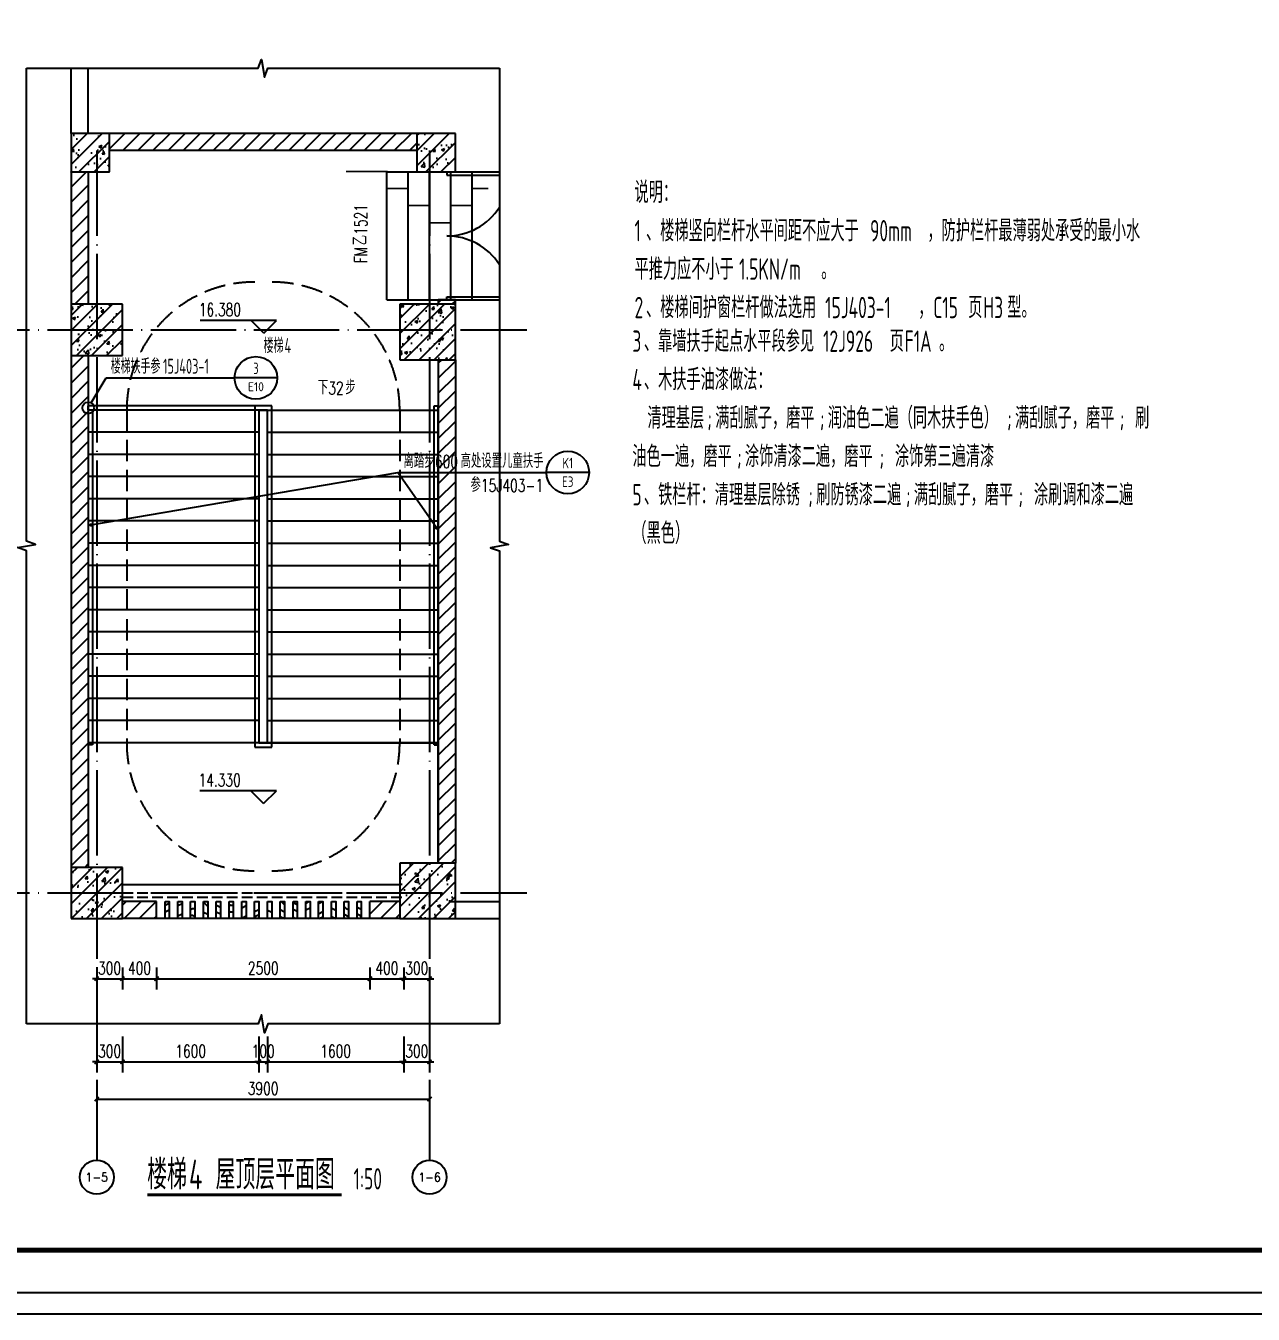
# Model space of a CAD drawing. Header units: millimetres. Extents: x -1048436 to -185795, y -983427 to 400387.
# Drawn here: x -483577 to -469192, y -688850 to -673750 of the extents above; entities that cross this region are included whole.
import ezdxf
from ezdxf.enums import TextEntityAlignment as Align

# ---------------------------------------------------------------- set-up
doc = ezdxf.new("R2010")
doc.units = ezdxf.units.MM
doc.header["$LTSCALE"] = 500
for name, pattern in [('A-FP_05$0$pln_L5$0$Col_L4$0$PHANTOM', [63.5, 31.75, -6.35, 6.35, -6.35, 6.35, -6.35]), ('DASH', [0.35, 0.25, -0.1]), ('DOTE', [2.42, 2, -0.2, 0.02, -0.2])]:
    doc.linetypes.add(name, pattern=pattern)
for name, color, linetype in [('C-SHET-TTLB', 11, 'Continuous'), ('COLUMN', 254, 'Continuous'), ('DIM_LEAD', 3, 'Continuous'), ('DIM_SYMB', 3, 'Continuous'), ('PUB_DIM', 3, 'Continuous'), ('PUB_HATCH', 8, 'Continuous'), ('PUB_TEXT', 7, 'Continuous'), ('STAIR', 2, 'Continuous'), ('建-填充', 9, 'Continuous'), ('建-墙', 254, 'Continuous'), ('建-文字', 4, 'Continuous'), ('建-楼梯-扶手栏杆', 3, 'Continuous'), ('建-符号', 13, 'Continuous'), ('建-符号-门编号', 13, 'Continuous'), ('建-轴线', 16, 'DOTE'), ('建-门扇', 32, 'Continuous')]:
    doc.layers.add(name, color=color, linetype=linetype)
doc.styles.add('_TCH_AXIS', font='COMPLEX', dxfattribs={"bigfont": 'GBCBIG'})
doc.styles.add('_TCH_DIM', font='SIMPLEX', dxfattribs={"bigfont": 'GBCBIG'})
doc.styles.add('_TCH_DIM_T3', font='SIMPLEX', dxfattribs={"width": 0.705882, "bigfont": 'GBCBIG'})
doc.styles.add('_TCH_WINDOW', font='SIMPLEX', dxfattribs={"height": 3.5, "bigfont": 'GBCBIG'})
doc.styles.add('ECADI', font='hzs.shx', dxfattribs={"width": 0.7, "bigfont": 'hztxt.shx'})
doc.styles.add('XD2008', font='xd-hzs.shx', dxfattribs={"width": 0.7, "bigfont": 'xd-hztxt.shx'})
doc.dimstyles.new('_TCH_ARCH&&50', dxfattribs={"dimtxt": 148.75, "dimasz": 50, "dimexe": 125, "dimexo": 150, "dimgap": 50, "dimtad": 1, "dimdec": 0, "dimzin": 0, "dimdsep": 46, "dimtxsty": '_TCH_DIM_T3', "dimblk": 'ARCHTICK', "dimcen": 0.09, "dimclrt": 7, "dimazin": 2, "dimtfac": 1, "dimtdec": 0, "dimtix": 1, "dimtmove": 2, "dimatfit": 3, "dimldrblk": 'ARCHTICK', "dimfxl": 1, "dimtolj": 1, "dimtzin": 0, "dimarcsym": 0})
pattern_1 = [(45, (0, 89.76), (-88.388383, 88.388383), [])]
pattern_2 = [(45, (0, 0), (-88.388348, 88.388348), []), (50, (0, 0), (358.63009, -31.37607), [37.5, -412.5]), (355, (0, 0), (-69.37567, 376.09607), [30, -330]), (100.4514, (29.9, -2.6), (289.25469, 344.71977), [31.8701, -350.57106]), (46.1842, (0, 100), (533.62052, -82.7595), [56.25, -618.75]), (96.6356, (44.47, 93.1), (467.33135, 487.05894), [47.80514, -525.8565]), (351.1842, (0, 100), (467.33097, 487.0593), [45, -495]), (21, (50, 75), (298.45353, -201.30945), [37.5, -412.5]), (326, (50, 75), (121.65767, 362.57502), [30, -330]), (71.4514, (74.87, 58.22), (420.11131, 161.26525), [31.8701, -350.57106]), (37.5, (0, 0), (6.079928, 166.446927), [0, -326, 0, -335, 0, -331.25]), (7.5, (0, 0), (131.53477, 197.205856), [0, -191, 0, -318.5, 0, -126.25]), (327.5, (-111.5, 0), (266.911218, -11.277436), [0, -125, 0, -390, 0, -517.5]), (317.5, (-161.5, 0), (291.593085, 50.05249), [0, -162.5, 0, -259, 0, -367.5])]

# ---------------------------------------------------------------- blocks, each defined once
blk = doc.blocks.new('集团图框A1')
at = {"layer": 'C-SHET-TTLB'}
for points in [[(1095.85, -95.53), (1095.85, -699.53), (244.85, -699.53), (244.85, -95.53)], [(1090.85, -100.53), (1090.85, -694.53), (249.85, -694.53), (249.85, -100.53)]]:
    blk.add_lwpolyline(points, close=True, dxfattribs=at)
at = {"layer": 'C-SHET-TTLB', "const_width": 1.2}
blk.add_lwpolyline([(268.25, -110.53), (1080.85, -110.53), (1080.85, -684.53), (268.25, -684.53)], close=True, dxfattribs=at)
at = {"color": 2, "style": 'ECADI', "width": 0.7}
for tag, p in [('序号1', (1009.72, -381.88)), ('记要1', (1037.92, -381.9)), ('日期1', (1073.26, -381.71)), ('序号2', (1009.72, -387.77)), ('记要2', (1037.92, -387.79)), ('日期2', (1073.26, -387.6)), ('序号3', (1009.72, -393.63)), ('记要3', (1037.92, -393.65)), ('日期3', (1073.26, -393.46)), ('序号4', (1009.72, -399.51)), ('记要4', (1037.92, -399.53)), ('日期4', (1073.26, -399.35)), ('合作设计单位', (1042.53, -542.75)), ('审定人', (1041.84, -561.74)), ('审核人', (1041.84, -571.23)), ('设计总负责人', (1041.84, -580.99)), ('专业负责人', (1041.84, -591.72)), ('校对人', (1041.84, -601.96)), ('设计人', (1041.84, -611.83)), ('建设单位上', (1044.38, -619.93)), ('建设单位中', (1044.38, -623.89)), ('建设单位下', (1044.38, -627.74)), ('项目名称上', (1044.35, -632.3)), ('项目名称中', (1044.35, -636.38)), ('项目名称下', (1044.35, -640.33)), ('子项', (1043.59, -646.93)), ('图名上', (1044.47, -653.59)), ('图名中', (1044.47, -657.5)), ('图名下', (1044.47, -661.62)), ('工程编号', (1027.1, -667.58)), ('阶段', (1063.92, -667.61)), ('比例', (1025.96, -674.19)), ('专业', (1063.72, -673.97)), ('日期', (1026.1, -680.73)), ('图别、图号', (1066.05, -680.84))]:
    blk.add_attdef(tag, text='', height=3.5, dxfattribs=at).set_placement(p, align=Align.MIDDLE)
blk = doc.blocks.new('A1')
blk.add_blockref('集团图框A1', (-609654.51, -640037.88))
blk = doc.blocks.new('_ArchTick')
at = {"color": 0, "linetype": 'ByBlock', "const_width": 0.4}
blk.add_lwpolyline([(-0.5, -0.5), (0.5, 0.5)], dxfattribs=at)
blk = doc.blocks.new('*D203')
at = {"layer": 'Defpoints', "color": 0, "transparency": 16777216}
for p in [(-479145, -684637), (-478845, -684637), (-478845, -684918)]:
    blk.add_point(p, dxfattribs=at)
at = {"layer": 'PUB_DIM', "color": 0, "lineweight": -2, "transparency": 16777216}
for p, q in [((-479145, -684918), (-479195, -684918)), ((-479145, -684787), (-479145, -685043)), ((-479145, -684918), (-478845, -684918)), ((-478845, -684787), (-478845, -685043)), ((-478845, -684918), (-478795, -684918))]:
    blk.add_line(p, q, dxfattribs=at)
at = {"layer": 'PUB_DIM', "color": 0, "lineweight": -2, "transparency": 16777216, "xscale": 50, "yscale": 50, "zscale": 50}
blk.add_blockref('_ArchTick', (-479145, -684918), dxfattribs=at)
at = {"layer": 'PUB_DIM', "color": 0, "lineweight": -2, "transparency": 16777216, "xscale": 50, "yscale": 50, "zscale": 50, "rotation": 180}
blk.add_blockref('_ArchTick', (-478845, -684918), dxfattribs=at)
at = {"layer": 'PUB_DIM', "color": 7, "transparency": 16777216, "insert": (-478995, -684794), "char_height": 148.8, "attachment_point": 5, "style": '_TCH_DIM_T3'}
blk.add_mtext('\\A1;300', dxfattribs=at)
blk = doc.blocks.new('*D204')
at = {"layer": 'Defpoints', "color": 0, "transparency": 16777216}
for p in [(-479544, -684637), (-479145, -684637), (-479145, -684918)]:
    blk.add_point(p, dxfattribs=at)
at = {"layer": 'PUB_DIM', "color": 0, "lineweight": -2, "transparency": 16777216}
for p, q in [((-479544, -684787), (-479544, -685043)), ((-479544, -684918), (-479145, -684918)), ((-479145, -684787), (-479145, -685043))]:
    blk.add_line(p, q, dxfattribs=at)
at = {"layer": 'PUB_DIM', "color": 0, "lineweight": -2, "transparency": 16777216, "xscale": 50, "yscale": 50, "zscale": 50, "rotation": 180}
blk.add_blockref('_ArchTick', (-479544, -684918), dxfattribs=at)
at = {"layer": 'PUB_DIM', "color": 0, "lineweight": -2, "transparency": 16777216, "xscale": 50, "yscale": 50, "zscale": 50}
blk.add_blockref('_ArchTick', (-479145, -684918), dxfattribs=at)
at = {"layer": 'PUB_DIM', "color": 7, "transparency": 16777216, "insert": (-479344, -684794), "char_height": 148.8, "attachment_point": 5, "style": '_TCH_DIM_T3'}
blk.add_mtext('\\A1;400', dxfattribs=at)
blk = doc.blocks.new('*D205')
at = {"layer": 'Defpoints', "color": 0, "transparency": 16777216}
for p in [(-482044, -684637), (-479544, -684637), (-479544, -684918)]:
    blk.add_point(p, dxfattribs=at)
at = {"layer": 'PUB_DIM', "color": 0, "lineweight": -2, "transparency": 16777216}
for p, q in [((-482044, -684787), (-482044, -685043)), ((-482044, -684918), (-479544, -684918)), ((-479544, -684787), (-479544, -685043))]:
    blk.add_line(p, q, dxfattribs=at)
at = {"layer": 'PUB_DIM', "color": 0, "lineweight": -2, "transparency": 16777216, "xscale": 50, "yscale": 50, "zscale": 50, "rotation": 180}
blk.add_blockref('_ArchTick', (-482044, -684918), dxfattribs=at)
at = {"layer": 'PUB_DIM', "color": 0, "lineweight": -2, "transparency": 16777216, "xscale": 50, "yscale": 50, "zscale": 50}
blk.add_blockref('_ArchTick', (-479544, -684918), dxfattribs=at)
at = {"layer": 'PUB_DIM', "color": 7, "transparency": 16777216, "insert": (-480794, -684794), "char_height": 148.8, "attachment_point": 5, "style": '_TCH_DIM_T3'}
blk.add_mtext('\\A1;2500', dxfattribs=at)
blk = doc.blocks.new('*D206')
at = {"layer": 'Defpoints', "color": 0, "transparency": 16777216}
for p in [(-482445, -684637), (-482044, -684637), (-482044, -684918)]:
    blk.add_point(p, dxfattribs=at)
at = {"layer": 'PUB_DIM', "color": 0, "lineweight": -2, "transparency": 16777216}
for p, q in [((-482445, -684787), (-482445, -685043)), ((-482445, -684918), (-482044, -684918)), ((-482044, -684787), (-482044, -685043))]:
    blk.add_line(p, q, dxfattribs=at)
at = {"layer": 'PUB_DIM', "color": 0, "lineweight": -2, "transparency": 16777216, "xscale": 50, "yscale": 50, "zscale": 50, "rotation": 180}
blk.add_blockref('_ArchTick', (-482445, -684918), dxfattribs=at)
at = {"layer": 'PUB_DIM', "color": 0, "lineweight": -2, "transparency": 16777216, "xscale": 50, "yscale": 50, "zscale": 50}
blk.add_blockref('_ArchTick', (-482044, -684918), dxfattribs=at)
at = {"layer": 'PUB_DIM', "color": 7, "transparency": 16777216, "insert": (-482244, -684794), "char_height": 148.8, "attachment_point": 5, "style": '_TCH_DIM_T3'}
blk.add_mtext('\\A1;400', dxfattribs=at)
blk = doc.blocks.new('*D207')
at = {"layer": 'Defpoints', "color": 0, "transparency": 16777216}
for p in [(-482745, -684637), (-482445, -684637), (-482445, -684918)]:
    blk.add_point(p, dxfattribs=at)
at = {"layer": 'PUB_DIM', "color": 0, "lineweight": -2, "transparency": 16777216}
for p, q in [((-482745, -684918), (-482795, -684918)), ((-482745, -684787), (-482745, -685043)), ((-482745, -684918), (-482445, -684918)), ((-482445, -684787), (-482445, -685043)), ((-482445, -684918), (-482395, -684918))]:
    blk.add_line(p, q, dxfattribs=at)
at = {"layer": 'PUB_DIM', "color": 0, "lineweight": -2, "transparency": 16777216, "xscale": 50, "yscale": 50, "zscale": 50}
blk.add_blockref('_ArchTick', (-482745, -684918), dxfattribs=at)
at = {"layer": 'PUB_DIM', "color": 0, "lineweight": -2, "transparency": 16777216, "xscale": 50, "yscale": 50, "zscale": 50, "rotation": 180}
blk.add_blockref('_ArchTick', (-482445, -684918), dxfattribs=at)
at = {"layer": 'PUB_DIM', "color": 7, "transparency": 16777216, "insert": (-482595, -684794), "char_height": 148.8, "attachment_point": 5, "style": '_TCH_DIM_T3'}
blk.add_mtext('\\A1;300', dxfattribs=at)
blk = doc.blocks.new('*D2412')
at = {"layer": 'Defpoints', "color": 0, "transparency": 16777216}
for p in [(-482745, -686017), (-478845, -686017), (-478845, -686329)]:
    blk.add_point(p, dxfattribs=at)
at = {"layer": 'PUB_DIM', "color": 0, "lineweight": -2, "transparency": 16777216}
for p, q in [((-482745, -686167), (-482745, -686454)), ((-478845, -686167), (-478845, -686454)), ((-482745, -686329), (-478845, -686329))]:
    blk.add_line(p, q, dxfattribs=at)
at = {"layer": 'PUB_DIM', "color": 0, "lineweight": -2, "transparency": 16777216, "xscale": 50, "yscale": 50, "zscale": 50, "rotation": 180}
blk.add_blockref('_ArchTick', (-482745, -686329), dxfattribs=at)
at = {"layer": 'PUB_DIM', "color": 0, "lineweight": -2, "transparency": 16777216, "xscale": 50, "yscale": 50, "zscale": 50}
blk.add_blockref('_ArchTick', (-478845, -686329), dxfattribs=at)
at = {"layer": 'PUB_DIM', "color": 7, "transparency": 16777216, "insert": (-480795, -686205), "char_height": 148.8, "attachment_point": 5, "style": '_TCH_DIM_T3'}
blk.add_mtext('\\A1;3900', dxfattribs=at)
blk = doc.blocks.new('*D2413')
at = {"layer": 'Defpoints', "color": 0, "transparency": 16777216}
for p in [(-479145, -685446), (-478845, -685446), (-478845, -685892)]:
    blk.add_point(p, dxfattribs=at)
at = {"layer": 'PUB_DIM', "color": 0, "lineweight": -2, "transparency": 16777216}
for p, q in [((-479145, -685596), (-479145, -686017)), ((-478845, -685596), (-478845, -686017)), ((-479145, -685892), (-479195, -685892)), ((-479145, -685892), (-478845, -685892)), ((-478845, -685892), (-478795, -685892))]:
    blk.add_line(p, q, dxfattribs=at)
at = {"layer": 'PUB_DIM', "color": 0, "lineweight": -2, "transparency": 16777216, "xscale": 50, "yscale": 50, "zscale": 50}
blk.add_blockref('_ArchTick', (-479145, -685892), dxfattribs=at)
at = {"layer": 'PUB_DIM', "color": 0, "lineweight": -2, "transparency": 16777216, "xscale": 50, "yscale": 50, "zscale": 50, "rotation": 180}
blk.add_blockref('_ArchTick', (-478845, -685892), dxfattribs=at)
at = {"layer": 'PUB_DIM', "color": 7, "transparency": 16777216, "insert": (-478995, -685768), "char_height": 148.8, "attachment_point": 5, "style": '_TCH_DIM_T3'}
blk.add_mtext('\\A1;300', dxfattribs=at)
blk = doc.blocks.new('*D2414')
at = {"layer": 'Defpoints', "color": 0, "transparency": 16777216}
for p in [(-480745, -685446), (-479145, -685446), (-479145, -685892)]:
    blk.add_point(p, dxfattribs=at)
at = {"layer": 'PUB_DIM', "color": 0, "lineweight": -2, "transparency": 16777216}
for p, q in [((-480745, -685596), (-480745, -686017)), ((-479145, -685596), (-479145, -686017)), ((-480745, -685892), (-479145, -685892))]:
    blk.add_line(p, q, dxfattribs=at)
at = {"layer": 'PUB_DIM', "color": 0, "lineweight": -2, "transparency": 16777216, "xscale": 50, "yscale": 50, "zscale": 50, "rotation": 180}
blk.add_blockref('_ArchTick', (-480745, -685892), dxfattribs=at)
at = {"layer": 'PUB_DIM', "color": 0, "lineweight": -2, "transparency": 16777216, "xscale": 50, "yscale": 50, "zscale": 50}
blk.add_blockref('_ArchTick', (-479145, -685892), dxfattribs=at)
at = {"layer": 'PUB_DIM', "color": 7, "transparency": 16777216, "insert": (-479945, -685768), "char_height": 148.8, "attachment_point": 5, "style": '_TCH_DIM_T3'}
blk.add_mtext('\\A1;1600', dxfattribs=at)
blk = doc.blocks.new('*D2415')
at = {"layer": 'Defpoints', "color": 0, "transparency": 16777216}
for p in [(-480844, -685446), (-480745, -685446), (-480745, -685892)]:
    blk.add_point(p, dxfattribs=at)
at = {"layer": 'PUB_DIM', "color": 0, "lineweight": -2, "transparency": 16777216}
for p, q in [((-480844, -685596), (-480844, -686017)), ((-480745, -685596), (-480745, -686017)), ((-480844, -685892), (-480894, -685892)), ((-480844, -685892), (-480745, -685892)), ((-480745, -685892), (-480695, -685892))]:
    blk.add_line(p, q, dxfattribs=at)
at = {"layer": 'PUB_DIM', "color": 0, "lineweight": -2, "transparency": 16777216, "xscale": 50, "yscale": 50, "zscale": 50}
blk.add_blockref('_ArchTick', (-480844, -685892), dxfattribs=at)
at = {"layer": 'PUB_DIM', "color": 0, "lineweight": -2, "transparency": 16777216, "xscale": 50, "yscale": 50, "zscale": 50, "rotation": 180}
blk.add_blockref('_ArchTick', (-480745, -685892), dxfattribs=at)
at = {"layer": 'PUB_DIM', "color": 7, "transparency": 16777216, "insert": (-480794, -685768), "char_height": 148.8, "attachment_point": 5, "style": '_TCH_DIM_T3'}
blk.add_mtext('\\A1;100', dxfattribs=at)
blk = doc.blocks.new('*D2416')
at = {"layer": 'Defpoints', "color": 0, "transparency": 16777216}
for p in [(-482444, -685446), (-480844, -685446), (-480844, -685892)]:
    blk.add_point(p, dxfattribs=at)
at = {"layer": 'PUB_DIM', "color": 0, "lineweight": -2, "transparency": 16777216}
for p, q in [((-482444, -685596), (-482444, -686017)), ((-480844, -685596), (-480844, -686017)), ((-482444, -685892), (-480844, -685892))]:
    blk.add_line(p, q, dxfattribs=at)
at = {"layer": 'PUB_DIM', "color": 0, "lineweight": -2, "transparency": 16777216, "xscale": 50, "yscale": 50, "zscale": 50, "rotation": 180}
blk.add_blockref('_ArchTick', (-482444, -685892), dxfattribs=at)
at = {"layer": 'PUB_DIM', "color": 0, "lineweight": -2, "transparency": 16777216, "xscale": 50, "yscale": 50, "zscale": 50}
blk.add_blockref('_ArchTick', (-480844, -685892), dxfattribs=at)
at = {"layer": 'PUB_DIM', "color": 7, "transparency": 16777216, "insert": (-481644, -685768), "char_height": 148.8, "attachment_point": 5, "style": '_TCH_DIM_T3'}
blk.add_mtext('\\A1;1600', dxfattribs=at)
blk = doc.blocks.new('*D2417')
at = {"layer": 'Defpoints', "color": 0, "transparency": 16777216}
for p in [(-482745, -685446), (-482444, -685446), (-482444, -685892)]:
    blk.add_point(p, dxfattribs=at)
at = {"layer": 'PUB_DIM', "color": 0, "lineweight": -2, "transparency": 16777216}
for p, q in [((-482745, -685596), (-482745, -686017)), ((-482444, -685596), (-482444, -686017)), ((-482745, -685892), (-482795, -685892)), ((-482745, -685892), (-482444, -685892)), ((-482444, -685892), (-482394, -685892))]:
    blk.add_line(p, q, dxfattribs=at)
at = {"layer": 'PUB_DIM', "color": 0, "lineweight": -2, "transparency": 16777216, "xscale": 50, "yscale": 50, "zscale": 50}
blk.add_blockref('_ArchTick', (-482745, -685892), dxfattribs=at)
at = {"layer": 'PUB_DIM', "color": 0, "lineweight": -2, "transparency": 16777216, "xscale": 50, "yscale": 50, "zscale": 50, "rotation": 180}
blk.add_blockref('_ArchTick', (-482444, -685892), dxfattribs=at)
at = {"layer": 'PUB_DIM', "color": 7, "transparency": 16777216, "insert": (-482594, -685768), "char_height": 148.8, "attachment_point": 5, "style": '_TCH_DIM_T3'}
blk.add_mtext('\\A1;300', dxfattribs=at)

msp = doc.modelspace()

# ---------------------------------------------------------------- hatches: boundary and pattern name
at = {"layer": 'PUB_HATCH'}
h = msp.add_hatch(dxfattribs=at)
h.set_pattern_fill('钢筋混凝土', color=256, scale=50, style=0)
h.set_pattern_definition(pattern_2)
h.paths.add_polyline_path([(-483044.7, -675013.5), (-483044.7, -675463.5), (-482594.7, -675463.5), (-482594.7, -675013.5)])
h = msp.add_hatch(dxfattribs=at)
h.set_pattern_fill('钢筋混凝土', color=256, scale=50, style=0)
h.set_pattern_definition(pattern_2)
h.paths.add_polyline_path([(-478991.8, -675013.5), (-478991.8, -675463.5), (-478541.8, -675463.5), (-478541.8, -675013.5)])
h = msp.add_hatch(dxfattribs=at)
h.set_pattern_fill('钢筋混凝土', color=256, scale=50, style=0)
h.set_pattern_definition(pattern_2)
h.paths.add_polyline_path([(-483044.7, -677013.5), (-483044.7, -677613.5), (-482444.7, -677613.5), (-482444.7, -677013.5)])
h = msp.add_hatch(dxfattribs=at)
h.set_pattern_fill('钢筋混凝土', color=256, scale=50, style=0)
h.set_pattern_definition(pattern_2)
h.paths.add_polyline_path([(-479191.8, -677013.5), (-479191.8, -677663.5), (-478541.8, -677663.5), (-478541.8, -677013.5)])
h = msp.add_hatch(dxfattribs=at)
h.set_pattern_fill('钢筋混凝土', color=256, scale=50, style=0)
h.set_pattern_definition(pattern_2)
h.paths.add_polyline_path([(-479191.8, -683563.5), (-479191.8, -684213.5), (-478541.8, -684213.5), (-478541.8, -683563.5)])
h = msp.add_hatch(dxfattribs=at)
h.set_pattern_fill('钢筋混凝土', color=256, scale=50, style=0)
h.set_pattern_definition(pattern_2)
h.paths.add_polyline_path([(-483044.7, -683613.5), (-483044.7, -684213.5), (-482444.7, -684213.5), (-482444.7, -683613.5)])
at = {"layer": '建-填充'}
h = msp.add_hatch(dxfattribs=at)
h.set_pattern_fill('普通砖', color=256, scale=50, style=0)
h.set_pattern_definition(pattern_1)
h.paths.add_polyline_path([(-482594.7, -675013.5), (-482594.7, -675213.5), (-478991.8, -675213.5), (-478991.8, -675013.5)])
h = msp.add_hatch(dxfattribs=at)
h.set_pattern_fill('普通砖', color=256, scale=50, style=0)
h.set_pattern_definition(pattern_1)
h.paths.add_polyline_path([(-483044.7, -677013.5), (-482844.7, -677013.5), (-482844.7, -675463.5), (-483044.7, -675463.5)])
h = msp.add_hatch(dxfattribs=at)
h.set_pattern_fill('普通砖', color=256, scale=50, style=0)
h.set_pattern_definition(pattern_1)
h.paths.add_polyline_path([(-478741.8, -677013.5), (-478541.8, -677013.5), (-478541.8, -676963.5), (-478741.8, -676963.5)])
h = msp.add_hatch(dxfattribs=at)
h.set_pattern_fill('普通砖', color=256, scale=50, style=0)
h.set_pattern_definition(pattern_1)
h.paths.add_polyline_path([(-483044.7, -683613.5), (-482844.7, -683613.5), (-482844.7, -677613.5), (-483044.7, -677613.5)])
h = msp.add_hatch(dxfattribs=at)
h.set_pattern_fill('普通砖', color=256, scale=50, style=0)
h.set_pattern_definition(pattern_1)
h.paths.add_polyline_path([(-478741.8, -683563.5), (-478541.8, -683563.5), (-478541.8, -677663.5), (-478741.8, -677663.5)])
h = msp.add_hatch(dxfattribs=at)
h.set_pattern_fill('普通砖', color=256, scale=50, style=0)
h.set_pattern_definition(pattern_1)
h.paths.add_polyline_path([(-482444.7, -684013.5), (-482444.7, -684213.5), (-482044.2, -684213.5), (-482044.2, -684013.5)])
at = {"layer": '建-填充', "linetype": 'A-FP_05$0$pln_L5$0$Col_L4$0$PHANTOM'}
h = msp.add_hatch(dxfattribs=at)
h.set_pattern_fill('木纹01', color=256, scale=200)
h.set_pattern_definition([(360, (238858, -100375.6), (800, 800), [40, -760]), (360, (238298, -100295.6), (800, 800), [80, -720]), (360, (238818, -100255.6), (800, 800), [40, -760]), (360, (238338, -100175.6), (800, 800), [40, -760]), (360, (238818, -100135.6), (800, 800), [40, -760]), (360, (238378, -100095.6), (800, 800), [40, -760]), (360, (238818, -100055.6), (800, 800), [40, -760]), (360, (238378, -99975.6), (800, 800), [40, -440, 40, -280]), (360, (238378, -99895.6), (800, 800), [80, -400, 40, -280]), (360, (238338, -99775.6), (800, 800), [40, -120, 40, -320, 40, -240]), (360, (238298, -99695.6), (800, 800), [40, -160, 80, -520]), (360, (238818, -99655.6), (800, 800), [40, -760]), (360, (238298, -99615.6), (800, 800), [40, -200, 40, -520]), (45, (238218, -100375.6), (3e-13, 800), [113.1368, -1018.23405]), (45, (238898, -100375.6), (3e-13, 800), [226.27416, -905.0967]), (45, (238898, -99975.6), (3e-13, 800), [56.568, -1074.80285]), (45, (238218, -99895.6), (3e-13, 800), [169.7056, -961.66525]), (45, (238898, -99895.6), (3e-13, 800), [282.8427, -848.5281]), (45, (238898, -99775.6), (3e-13, 800), [169.7056, -961.66525]), (315, (238738, -99695.6), (800, -4e-13), [56.568, -1074.80285]), (315, (238458, -100335.6), (800, -4e-13), [113.1368, -1018.23405]), (315, (238498, -100015.6), (800, -4e-13), [113.1368, -1018.23405]), (315, (238738, -100175.6), (800, -4e-13), [113.1368, -1018.23405]), (315, (238698, -99855.6), (800, -4e-13), [113.1368, -1018.23405]), (315, (238738, -99775.6), (800, -4e-13), [169.7056, -961.66525]), (315, (238538, -100255.6), (800, -4e-13), [169.7056, -961.66525]), (315, (238658, -100215.6), (800, -4e-13), [169.7056, -961.66525]), (315, (238538, -99935.6), (800, -4e-13), [169.7056, -961.66525]), (315, (238618, -99895.6), (800, -4e-13), [169.7056, -961.66525]), (26.56505, (238258, -100215.6), (800, 3e-07), [89.4427, -1699.41166]), (26.56505, (238858, -100255.6), (800, 3e-07), [357.7709, -1431.0835]), (26.56505, (238858, -100135.6), (800, 3e-07), [357.7709, -1431.0835]), (26.56505, (238858, -100055.6), (800, 3e-07), [357.7712, -536, 178.888, -716.19518]), (26.56505, (238938, -99935.6), (800, 3e-07), [89.4427, -1699.41166]), (26.56505, (238218, -99655.6), (800, 3e-07), [89.4427, -1699.41166]), (26.56505, (238858, -99655.6), (800, 3e-07), [178.88544, -1609.96894]), (333.43495, (238658, -100375.6), (800, -3e-07), [178.88544, -1609.96894]), (333.43495, (238378, -100175.6), (800, -3e-07), [178.88544, -1609.96894]), (333.43495, (238378, -100295.6), (800, -3e-07), [89.4427, -1699.40894]), (333.43495, (238418, -100095.6), (800, -3e-07), [268.32816, -1520.5262]), (333.43495, (238578, -100095.6), (800, -3e-07), [178.88544, -1609.96894]), (333.43495, (238658, -100055.6), (800, -3e-07), [178.88544, -1609.96894]), (333.43495, (238418, -99975.6), (800, -3e-07), [89.4427, -1699.40894]), (333.43495, (238458, -99895.6), (800, -3e-07), [89.4427, -1699.40894]), (333.43495, (238778, -99735.6), (800, -3e-07), [89.4427, -1699.40894]), (333.43495, (238738, -100015.6), (800, -3e-07), [89.4427, -1699.40894]), (333.43495, (238378, -99775.6), (800, -3e-07), [268.32816, -1520.5262]), (333.43495, (238338, -99695.6), (800, -3e-07), [178.88544, -1609.96894]), (333.43495, (238778, -99935.6), (800, -3e-07), [89.44, -804.96, 89.44, -805.01438]), (333.43495, (238538, -99775.6), (800, -3e-07), [178.88544, -1609.96894]), (333.43495, (238578, -99695.6), (800, -3e-07), [178.88544, -1609.96894]), (333.43495, (238338, -99615.6), (800, -3e-07), [178.88544, -1609.96894]), (333.43495, (238578, -99615.6), (800, -3e-07), [178.88544, -1609.96894])])
h.paths.add_polyline_path([(-479694.7, -684013.5), (-479644.7, -684013.5), (-479644.7, -684213.5), (-479694.7, -684213.5)])
h.paths.add_polyline_path([(-479844.7, -684013.5), (-479794.7, -684013.5), (-479794.7, -684213.5), (-479844.7, -684213.5)])
h.paths.add_polyline_path([(-479994.7, -684013.5), (-479944.7, -684013.5), (-479944.7, -684213.5), (-479994.7, -684213.5)])
h.paths.add_polyline_path([(-480144.7, -684013.5), (-480094.7, -684013.5), (-480094.7, -684213.5), (-480144.7, -684213.5)])
h.paths.add_polyline_path([(-480294.7, -684013.5), (-480244.7, -684013.5), (-480244.7, -684213.5), (-480294.7, -684213.5)])
h.paths.add_polyline_path([(-480444.7, -684013.5), (-480394.7, -684013.5), (-480394.7, -684213.5), (-480444.7, -684213.5)])
h.paths.add_polyline_path([(-480594.7, -684013.5), (-480544.7, -684013.5), (-480544.7, -684213.5), (-480594.7, -684213.5)])
h.paths.add_polyline_path([(-480744.7, -684013.5), (-480694.7, -684013.5), (-480694.7, -684213.5), (-480744.7, -684213.5)])
h.paths.add_polyline_path([(-480894.7, -684013.5), (-480844.7, -684013.5), (-480844.7, -684213.5), (-480894.7, -684213.5)])
h.paths.add_polyline_path([(-481044.7, -684013.5), (-480994.7, -684013.5), (-480994.7, -684213.5), (-481044.7, -684213.5)])
h.paths.add_polyline_path([(-481194.7, -684013.5), (-481144.7, -684013.5), (-481144.7, -684213.5), (-481194.7, -684213.5)])
h.paths.add_polyline_path([(-481344.7, -684013.5), (-481294.7, -684013.5), (-481294.7, -684213.5), (-481344.7, -684213.5)])
h.paths.add_polyline_path([(-481494.7, -684013.5), (-481444.7, -684013.5), (-481444.7, -684213.5), (-481494.7, -684213.5)])
h.paths.add_polyline_path([(-481644.7, -684013.5), (-481594.7, -684013.5), (-481594.7, -684213.5), (-481644.7, -684213.5)])
h.paths.add_polyline_path([(-481794.7, -684013.5), (-481744.7, -684013.5), (-481744.7, -684213.5), (-481794.7, -684213.5)])
h.paths.add_polyline_path([(-481944.7, -684013.5), (-481894.7, -684013.5), (-481894.7, -684213.5), (-481944.7, -684213.5)])
at = {"layer": '建-填充'}
h = msp.add_hatch(dxfattribs=at)
h.set_pattern_fill('普通砖', color=256, scale=50, style=0)
h.set_pattern_definition(pattern_1)
h.paths.add_polyline_path([(-479191.8, -684213.5), (-479191.8, -684013.5), (-479543.1, -684013.5), (-479543.1, -684213.5)])

# ---------------------------------------------------------------- linework, layer by layer
for p, q in [((-483044.7, -675013.5), (-483044.7, -674248.9)), ((-482844.7, -675013.5), (-482844.7, -674248.9)), ((-479344.7, -676963.5), (-479344.7, -675463.5)), ((-479344.7, -675463.5), (-478594.7, -675463.5)), ((-479094.7, -676963.5), (-479094.7, -675463.5)), ((-478844.7, -676963.5), (-478844.7, -675463.5)), ((-478594.7, -676963.5), (-478594.7, -675463.5)), ((-478594.7, -676963.5), (-478594.7, -675463.5)), ((-478344.7, -676963.5), (-478344.7, -675463.5)), ((-479344.7, -676963.5), (-478594.7, -676963.5)), ((-478594.7, -684013.5), (-478026, -684013.5)), ((-479543.1, -684213.5), (-482043.1, -684213.5)), ((-478594.7, -684213.5), (-478026, -684213.5))]:
    msp.add_line(p, q)
at = {"const_width": 20}
msp.add_lwpolyline([(-479823.3, -675458), (-479344.7, -675458), (-479344.7, -675658), (-479094.7, -675658), (-479094.7, -675858), (-478844.7, -675858), (-478844.7, -676058), (-478594.7, -676058), (-478594.7, -675858), (-478344.7, -675858), (-478344.7, -675658), (-478157, -675658)], dxfattribs=at)
for points in [[(-481944.7, -684013.5), (-481894.7, -684013.5), (-481894.7, -684213.5), (-481944.7, -684213.5)], [(-481794.7, -684013.5), (-481744.7, -684013.5), (-481744.7, -684213.5), (-481794.7, -684213.5)], [(-481644.7, -684013.5), (-481594.7, -684013.5), (-481594.7, -684213.5), (-481644.7, -684213.5)], [(-481494.7, -684013.5), (-481444.7, -684013.5), (-481444.7, -684213.5), (-481494.7, -684213.5)], [(-481344.7, -684013.5), (-481294.7, -684013.5), (-481294.7, -684213.5), (-481344.7, -684213.5)], [(-481194.7, -684013.5), (-481144.7, -684013.5), (-481144.7, -684213.5), (-481194.7, -684213.5)], [(-481044.7, -684013.5), (-480994.7, -684013.5), (-480994.7, -684213.5), (-481044.7, -684213.5)], [(-480894.7, -684013.5), (-480844.7, -684013.5), (-480844.7, -684213.5), (-480894.7, -684213.5)], [(-480744.7, -684013.5), (-480694.7, -684013.5), (-480694.7, -684213.5), (-480744.7, -684213.5)], [(-480594.7, -684013.5), (-480544.7, -684013.5), (-480544.7, -684213.5), (-480594.7, -684213.5)], [(-480444.7, -684013.5), (-480394.7, -684013.5), (-480394.7, -684213.5), (-480444.7, -684213.5)], [(-480294.7, -684013.5), (-480244.7, -684013.5), (-480244.7, -684213.5), (-480294.7, -684213.5)], [(-480144.7, -684013.5), (-480094.7, -684013.5), (-480094.7, -684213.5), (-480144.7, -684213.5)], [(-479994.7, -684013.5), (-479944.7, -684013.5), (-479944.7, -684213.5), (-479994.7, -684213.5)], [(-479844.7, -684013.5), (-479794.7, -684013.5), (-479794.7, -684213.5), (-479844.7, -684213.5)], [(-479694.7, -684013.5), (-479644.7, -684013.5), (-479644.7, -684213.5), (-479694.7, -684213.5)]]:
    msp.add_lwpolyline(points, close=True)
at = {"layer": 'COLUMN'}
for p, q in [((-483044.7, -675013.5), (-483044.7, -675463.5)), ((-482594.7, -675013.5), (-483044.7, -675013.5)), ((-482594.7, -675463.5), (-482594.7, -675013.5)), ((-478991.8, -675013.5), (-478991.8, -675463.5)), ((-478541.8, -675013.5), (-478991.8, -675013.5)), ((-478541.8, -675463.5), (-478541.8, -675013.5)), ((-483044.7, -675463.5), (-482594.7, -675463.5)), ((-478991.8, -675463.5), (-478541.8, -675463.5)), ((-483044.7, -677013.5), (-483044.7, -677613.5)), ((-482444.7, -677013.5), (-483044.7, -677013.5)), ((-482444.7, -677613.5), (-482444.7, -677013.5)), ((-479191.8, -677013.5), (-479191.8, -677663.5)), ((-478541.8, -677013.5), (-479191.8, -677013.5)), ((-478541.8, -677663.5), (-478541.8, -677013.5)), ((-483044.7, -677613.5), (-482444.7, -677613.5)), ((-479191.8, -677663.5), (-478541.8, -677663.5)), ((-479191.8, -683563.5), (-479191.8, -684213.5)), ((-478541.8, -683563.5), (-479191.8, -683563.5)), ((-478541.8, -684213.5), (-478541.8, -683563.5)), ((-483044.7, -683613.5), (-483044.7, -684213.5)), ((-482444.7, -683613.5), (-483044.7, -683613.5)), ((-482444.7, -684213.5), (-482444.7, -683613.5)), ((-483044.7, -684213.5), (-482444.7, -684213.5)), ((-479191.8, -684213.5), (-478541.8, -684213.5))]:
    msp.add_line(p, q, dxfattribs=at)
at = {"layer": 'DIM_LEAD'}
for p, q in [((-482813.8, -679599.9), (-479215.8, -678984.8)), ((-478762.4, -679635.5), (-479215.8, -678984.8)), ((-479215.8, -678984.8), (-477475.1, -678984.8))]:
    msp.add_line(p, q, dxfattribs=at)
at = {"layer": 'DIM_LEAD', "const_width": 20}
for points in [[(-482823.7, -679601.6, 1), (-482803.9, -679598.3, 1)], [(-478756.7, -679643.7, 1), (-478768.1, -679627.3, 1)]]:
    msp.add_lwpolyline(points, format="xyb", close=True, dxfattribs=at)
at = {"layer": 'DIM_SYMB'}
msp.add_lwpolyline([(-479944.2, -678123.5, 0, 0, 0), (-479944.2, -682953.5, 0, 0, 0), (-481644.2, -682953.5, 0, 0, 0), (-481644.2, -678533.5, 40, 0, 0), (-481644.2, -678383.5, 0, 0, 0)], format="xyseb", dxfattribs=at)
at = {"layer": 'PUB_HATCH', "color": 8, "linetype": 'DASH', "ltscale": 2}
for p, q in [((-482394.2, -678253.5), (-482394.2, -682153.5)), ((-479194.2, -678253.5), (-479194.2, -682153.5))]:
    msp.add_line(p, q, dxfattribs=at)
for centre, start, end in [((-480894.2, -678253.5), 90, 180), ((-480694.2, -678253.5), 0, 90), ((-480894.2, -682153.5), 180, 270), ((-480894.2, -682153.5), 180, 270), ((-480694.2, -682153.5), 270, 0), ((-480694.2, -682153.5), 270, 0)]:
    msp.add_arc(centre, 1500, start, end, dxfattribs=at)
at = {"layer": 'STAIR'}
for p, q in [((-480694.2, -678203.5), (-482844.7, -678203.5)), ((-482844.7, -678253.5), (-482844.7, -678203.5)), ((-482844.7, -678253.5), (-482844.7, -682153.5)), ((-480844.2, -678253.5), (-482844.7, -678253.5)), ((-480744.2, -678253.5), (-482844.7, -678253.5)), ((-482844.7, -678253.5), (-482844.7, -682178.5)), ((-482794.7, -678253.5), (-482844.7, -678253.5)), ((-482794.7, -678253.5), (-482794.7, -682178.5)), ((-480694.2, -678203.5), (-480894.2, -678203.5)), ((-480894.2, -678203.5), (-480894.2, -682203.5)), ((-480894.2, -678253.5), (-480894.2, -682203.5)), ((-480844.2, -678253.5), (-480894.2, -678253.5)), ((-480844.2, -678253.5), (-480744.2, -678253.5)), ((-480844.2, -678253.5), (-480744.2, -678253.5)), ((-480744.2, -678253.5), (-480844.2, -678253.5)), ((-480844.2, -678253.5), (-480844.2, -682153.5)), ((-480844.2, -678253.5), (-480844.2, -682153.5)), ((-480844.2, -678253.5), (-480844.2, -682153.5)), ((-480744.2, -682153.5), (-480744.2, -678253.5)), ((-480744.2, -678253.5), (-478741.8, -678253.5)), ((-480744.2, -682153.5), (-480744.2, -678253.5)), ((-480744.2, -682153.5), (-480744.2, -678253.5)), ((-480694.2, -682203.5), (-480694.2, -678203.5)), ((-480694.2, -682203.5), (-480694.2, -678203.5)), ((-478791.8, -682178.5), (-478791.8, -678203.5)), ((-478791.8, -678203.5), (-478741.8, -678203.5)), ((-478741.8, -682178.5), (-478741.8, -678203.5)), ((-478741.8, -682153.5), (-478741.8, -678253.5)), ((-480844.2, -678513.5), (-482844.7, -678513.5)), ((-480744.2, -678513.5), (-478741.8, -678513.5)), ((-480844.2, -678773.5), (-482844.7, -678773.5)), ((-480744.2, -678773.5), (-478741.8, -678773.5)), ((-480844.2, -679033.5), (-482844.7, -679033.5)), ((-480744.2, -679033.5), (-478741.8, -679033.5)), ((-480844.2, -679293.5), (-482844.7, -679293.5)), ((-480744.2, -679293.5), (-478741.8, -679293.5)), ((-480844.2, -679553.5), (-482844.7, -679553.5)), ((-480744.2, -679553.5), (-478741.8, -679553.5)), ((-480844.2, -679813.5), (-482844.7, -679813.5)), ((-480744.2, -679813.5), (-478741.8, -679813.5)), ((-480844.2, -680073.5), (-482844.7, -680073.5)), ((-480744.2, -680073.5), (-478741.8, -680073.5)), ((-480844.2, -680333.5), (-482844.7, -680333.5)), ((-480744.2, -680333.5), (-478741.8, -680333.5)), ((-480844.2, -680593.5), (-482844.7, -680593.5)), ((-480744.2, -680593.5), (-478741.8, -680593.5)), ((-480844.2, -680853.5), (-482844.7, -680853.5)), ((-480744.2, -680853.5), (-478741.8, -680853.5)), ((-480844.2, -681113.5), (-482844.7, -681113.5)), ((-480744.2, -681113.5), (-478741.8, -681113.5)), ((-480844.2, -681373.5), (-482844.7, -681373.5)), ((-480744.2, -681373.5), (-478741.8, -681373.5)), ((-480844.2, -681633.5), (-482844.7, -681633.5)), ((-480744.2, -681633.5), (-478741.8, -681633.5)), ((-480844.2, -681893.5), (-482844.7, -681893.5)), ((-480744.2, -681893.5), (-478741.8, -681893.5)), ((-482844.7, -682153.5), (-482844.7, -683613.5)), ((-478741.8, -682153.5), (-482844.7, -682153.5)), ((-480844.2, -682153.5), (-482844.7, -682153.5)), ((-482794.7, -682178.5), (-482844.7, -682178.5)), ((-480894.2, -682203.5), (-480694.2, -682203.5)), ((-480894.2, -682203.5), (-480694.2, -682203.5)), ((-480844.2, -682153.5), (-480744.2, -682153.5)), ((-480844.2, -682153.5), (-480744.2, -682153.5)), ((-480744.2, -682153.5), (-478741.8, -682153.5)), ((-478791.8, -682178.5), (-478741.8, -682178.5)), ((-478741.8, -683563.5), (-478741.8, -682153.5)), ((-482444.7, -683813.5), (-479191.8, -683813.5))]:
    msp.add_line(p, q, dxfattribs=at)
at = {"layer": '建-墙'}
for p, q in [((-478991.8, -675013.5), (-482594.7, -675013.5)), ((-478991.8, -675213.5), (-482594.7, -675213.5)), ((-483044.7, -675463.5), (-483044.7, -677013.5)), ((-482844.7, -675463.5), (-482844.7, -677013.5)), ((-478541.8, -676963.5), (-478741.8, -676963.5)), ((-478741.8, -676963.5), (-478741.8, -677013.5)), ((-478541.8, -677013.5), (-478541.8, -676963.5)), ((-483044.7, -677613.5), (-483044.7, -683613.5)), ((-482844.7, -677613.5), (-482844.7, -683613.5)), ((-478741.8, -677663.5), (-478741.8, -683563.5)), ((-478541.8, -677663.5), (-478541.8, -683563.5)), ((-482044.2, -684013.5), (-482444.7, -684013.5)), ((-482044.2, -684213.5), (-482044.2, -684013.5)), ((-479191.8, -684013.5), (-479543.1, -684013.5)), ((-479543.1, -684213.5), (-479543.1, -684013.5)), ((-482044.2, -684213.5), (-482444.7, -684213.5)), ((-479191.8, -684213.5), (-479543.1, -684213.5))]:
    msp.add_line(p, q, dxfattribs=at)
at = {"layer": '建-楼梯-扶手栏杆', "linetype": 'DASH'}
for p, q in [((-482444.7, -683913.5), (-479144.7, -683913.5)), ((-482444.7, -683963.5), (-479144.7, -683963.5))]:
    msp.add_line(p, q, dxfattribs=at)
at = {"layer": '建-符号'}
for p, q in [((-480637.1, -677204), (-481534.1, -677204)), ((-480787.1, -677354), (-480937.1, -677204)), ((-480787.1, -677354), (-480637.1, -677204)), ((-482809.6, -678170.2), (-482633.5, -677877.4)), ((-482633.5, -677877.4), (-481129.3, -677877.4)), ((-480629.3, -677877.4), (-481129.3, -677877.4)), ((-476975.1, -678984.8), (-477475.1, -678984.8)), ((-480639.6, -682716.4), (-481536.6, -682716.4)), ((-480789.6, -682866.4), (-480939.6, -682716.4)), ((-480789.6, -682866.4), (-480639.6, -682716.4)), ((-483567.3, -685446.1), (-483567.3, -685446.1)), ((-483567.3, -685446.1), (-483567.3, -685446.1)), ((-482744.7, -686842.3), (-482744.7, -687044.5)), ((-478844.7, -686842.3), (-478844.7, -687044.5))]:
    msp.add_line(p, q, dxfattribs=at)
for points in [[(-483567.3, -674248.9), (-480852.9, -674248.9), (-480814.7, -674143.9), (-480777.7, -674353.9), (-480740.4, -674248.9), (-478026, -674248.9)], [(-483567.3, -685446.1), (-483567.3, -679903.8), (-483672.3, -679865.6), (-483462.3, -679828.5), (-483567.3, -679791.3), (-483567.3, -674248.9)], [(-478026, -674248.9), (-478026, -679791.3), (-477921, -679829.5), (-478131, -679866.5), (-478026, -679903.8), (-478026, -685446.1)], [(-478026, -685446.1), (-480740.4, -685446.1), (-480778.6, -685551.1), (-480815.7, -685341.1), (-480852.9, -685446.1), (-483567.3, -685446.1)]]:
    msp.add_lwpolyline(points, dxfattribs=at)
at = {"layer": '建-符号', "const_width": 35}
msp.add_lwpolyline([(-482153.7, -687449.9), (-479875.5, -687449.9)], dxfattribs=at)
at = {"layer": '建-符号'}
for centre, radius in [((-480879.3, -677877.4), 250), ((-482844.7, -678228.5), 68.1), ((-477225.1, -678984.8), 250), ((-482744.7, -687244.5), 200), ((-478844.7, -687244.5), 200)]:
    msp.add_circle(centre, radius, dxfattribs=at)
at = {"layer": '建-轴线'}
for p, q in [((-482744.7, -675213.5), (-482744.7, -686842.3)), ((-478844.7, -675213.5), (-478844.7, -686842.3)), ((-484532.8, -677313.5), (-477705.7, -677313.5)), ((-484532.8, -683913.5), (-477705.7, -683913.5))]:
    msp.add_line(p, q, dxfattribs=at)
at = {"layer": '建-门扇'}
for p, q in [((-478641.8, -675463.5), (-478026, -675463.5)), ((-478641.8, -675463.5), (-478641.8, -675501)), ((-478641.8, -675501), (-478026, -675501)), ((-478641.8, -676926), (-478026, -676926)), ((-478641.8, -676963.5), (-478641.8, -676926)), ((-478641.8, -676963.5), (-478026, -676963.5))]:
    msp.add_line(p, q, dxfattribs=at)
for centre, radius, start, end in [((-478641.8, -675482.2), 731.3, 270, 327.35412), ((-478641.8, -676944.7), 731.2, 32.64588, 90)]:
    msp.add_arc(centre, radius, start, end, dxfattribs=at)

# ---------------------------------------------------------------- block references
at = {"xscale": 50, "yscale": 50, "zscale": 50}
msp.add_blockref('A1', (29976664, 31348020.2), dxfattribs=at)

# ---------------------------------------------------------------- texts
at = {"layer": 'PUB_TEXT'}
for s, height, style, width, p in [('说明：', 250, 'XD2008', 0.7, (-476442.6, -675827)), ('1', 250, 'XD2008', 0.7, (-476442.6, -676277)), ('、楼梯竖向栏杆水平间距不应大于', 250, 'XD2008', 0.7, (-476308, -676277)), ('90mm', 250, 'XD2008', 0.7, (-473683, -676277)), ('，防护栏杆最薄弱处承受的最小水', 250, 'XD2008', 0.7, (-473009.9, -676277)), ('平推力应不小于', 250, 'XD2008', 0.7, (-476442.6, -676727)), ('1.5KN/m', 250, 'XD2008', 0.7, (-475217.6, -676727)), ('。', 250, 'XD2008', 0.7, (-474255.1, -676727)), ('2', 250, 'XD2008', 0.7, (-476442.6, -677177)), ('、楼梯间护窗栏杆做法选用', 250, 'XD2008', 0.7, (-476308, -677177)), ('15J403-1', 250, 'XD2008', 0.7, (-474208, -677177)), ('C15', 250, 'XD2008', 0.7, (-472942.6, -677177)), ('页', 250, 'XD2008', 0.7, (-472532, -677177)), ('H3', 250, 'XD2008', 0.7, (-472357, -677177)), ('型。', 250, 'XD2008', 0.7, (-472074.3, -677177)), ('，', 250, 'XD2008', 0.7, (-473117.6, -677177)), ('3', 250, 'XD2008', 0.7, (-476467.5, -677571.5)), ('、靠墙扶手起点水平段参见', 250, 'XD2008', 0.7, (-476332.9, -677571.5)), ('12J926', 250, 'XD2008', 0.7, (-474232.9, -677571.5)), ('页', 250, 'XD2008', 0.7, (-473452.1, -677571.5)), ('F1A', 250, 'XD2008', 0.7, (-473277.1, -677571.5)), ('。', 250, 'XD2008', 0.7, (-472873.3, -677571.5)), ('4', 250, 'XD2008', 0.7, (-476467.5, -678021.5)), ('、木扶手油漆做法：', 250, 'XD2008', 0.7, (-476332.9, -678021.5)), ('32', 148.75, '_TCH_DIM', 0.705882, (-480031.2, -678071)), ('清理基层', 250, 'XD2008', 0.7, (-476291.2, -678471.5)), ('满刮腻子，磨平', 250, 'XD2008', 0.7, (-475496.9, -678471.5)), ('润油色二遍（同木扶手色）', 250, 'XD2008', 0.7, (-474177.7, -678471.5)), ('满刮腻子，磨平', 250, 'XD2008', 0.7, (-471983.5, -678471.5)), ('刷', 250, 'XD2008', 0.7, (-470576, -678471.5)), (';', 250, 'XD2008', 0.7, (-475591.2, -678471.5)), (';', 250, 'XD2008', 0.7, (-474271.9, -678471.5)), (';', 250, 'XD2008', 0.7, (-472077.7, -678471.5)), (';', 250, 'XD2008', 0.7, (-470758.5, -678471.5)), ('油色一遍，磨平', 250, 'XD2008', 0.7, (-476467.5, -678921.5)), ('涂饰清漆二遍，磨平', 250, 'XD2008', 0.7, (-475148.3, -678921.5)), ('涂饰第三遍清漆', 250, 'XD2008', 0.7, (-473390.9, -678921.5)), ('600', 148.75, '_TCH_DIM', 0.705882, (-478780.8, -678932.3)), (';', 250, 'XD2008', 0.7, (-475242.5, -678921.5)), (';', 250, 'XD2008', 0.7, (-473573.3, -678921.5)), ('15J403-1', 148.75, '_TCH_DIM', 0.705882, (-478242.6, -679212.3)), ('5', 250, 'XD2008', 0.7, (-476467.5, -679371.5)), ('、铁栏杆：清理基层除锈', 250, 'XD2008', 0.7, (-476332.9, -679371.5)), ('刷防锈漆二遍', 250, 'XD2008', 0.7, (-474313.7, -679371.5)), ('满刮腻子，磨平', 250, 'XD2008', 0.7, (-473169.5, -679371.5)), ('涂刷调和漆二遍', 250, 'XD2008', 0.7, (-471762, -679371.5)), (';', 250, 'XD2008', 0.7, (-474407.9, -679371.5)), (';', 250, 'XD2008', 0.7, (-473263.7, -679371.5)), (';', 250, 'XD2008', 0.7, (-471944.5, -679371.5)), ('（黑色）', 250, 'XD2008', 0.7, (-476467.5, -679821.5)), ('楼梯', 350, 'XD2008', 0.7, (-482153.7, -687388.2)), ('4', 350, 'XD2008', 0.7, (-481663.7, -687388.2)), ('屋顶层平面图', 350, 'XD2008', 0.7, (-481351.8, -687388.2)), ('1:50', 250, 'XD2008', 0.7, (-479735.5, -687388.2))]:
    msp.add_text(s, height=height, dxfattribs=dict(at, style=style, width=width)).set_placement(p)
at = {"layer": 'PUB_TEXT', "style": '_TCH_DIM'}
for s, height, p in [('下', 168.8, (-480154, -678071)), ('步', 168.8, (-479831.2, -678071)), ('离踏步', 168.79, (-479149.4, -678932.3)), ('高处设置儿童扶手', 168.79, (-478480.8, -678932.3)), ('参', 168.8, (-478365.4, -679212.3))]:
    msp.add_text(s, height=height, dxfattribs=at).set_placement(p)
at = {"layer": '建-文字'}
for s, height, style, width, p in [('16.380', 148.75, '_TCH_DIM', 0.705882, (-481549.1, -677151.5)), ('楼梯', 175, 'XD2008', 0.7, (-480789.8, -677586.3)), ('4', 175, 'XD2008', 0.7, (-480544.8, -677586.3)), ('楼梯扶手参', 175, 'XD2008', 0.7, (-482581, -677827.6)), ('15J403-1', 175, 'XD2008', 0.7, (-481968.5, -677827.6)), ('14.330', 148.75, '_TCH_DIM', 0.705882, (-481551.6, -682663.9))]:
    msp.add_text(s, height=height, dxfattribs=dict(at, style=style, width=width)).set_placement(p)
at = {"layer": '建-文字', "style": 'XD2008', "width": 1.238095}
for s, height, p, p2 in [('3', 133.4, (-480910.4, -677831.5), (-480848.2, -677831.5)), ('E10', 106.32, (-480973.2, -678033.8), (-480785.4, -678033.8)), ('K1', 124.14, (-477287.1, -678937.6), (-477163, -678937.6)), ('E3', 121.97, (-477292.1, -679154.4), (-477158, -679154.4))]:
    msp.add_text(s, height=height, dxfattribs=at).set_placement(p, p2, align=Align.FIT)
at = {"layer": '建-文字', "style": '_TCH_AXIS'}
for s, p, p2 in [('1-5', (-482875.5, -687294.4), (-482613.9, -687294.4)), ('1-6', (-478975.5, -687294.4), (-478713.9, -687294.4))]:
    msp.add_text(s, height=99.88, dxfattribs=at).set_placement(p, p2, align=Align.FIT)
at = {"layer": '建-符号-门编号', "style": '_TCH_WINDOW', "width": 0.705882}
for s, p in [('1521', (-479576, -676199.6)), ('FM', (-479576, -676532.4))]:
    msp.add_text(s, height=148.75, rotation=90, dxfattribs=at).set_placement(p)
at = {"layer": '建-符号-门编号', "style": '_TCH_WINDOW'}
msp.add_text('乙', height=168.8, rotation=90, dxfattribs=at).set_placement((-479576, -676322.4))

# ---------------------------------------------------------------- dimensions: what is measured, and where the dimension line sits
at = {"layer": 'PUB_DIM'}
for p1, p2, distance, picture, middle in [((-482744.7, -684637.2), (-482444.7, -684637.2), -281.1, '*D207', (-482594.7, -684793.9)), ((-482444.7, -684637.2), (-482044.3, -684637.2), -281.1, '*D206', (-482244.5, -684793.9)), ((-482044.3, -684637.2), (-479544.3, -684637.2), -281.1, '*D205', (-480794.3, -684793.9)), ((-479544.3, -684637.2), (-479144.7, -684637.2), -281.1, '*D204', (-479344.5, -684793.9)), ((-479144.7, -684637.2), (-478844.7, -684637.2), -281.1, '*D203', (-478994.7, -684793.9)), ((-482744.6718, -685446.1281), (-482444.2008, -685446.1281), -446.0925, '*D2417', (-482594.4363, -685767.8456)), ((-482444.2, -685446.1), (-480844.2, -685446.1), -446.1, '*D2416', (-481644.2, -685767.8)), ((-480844.2008, -685446.1281), (-480744.6718, -685446.1281), -446.0925, '*D2415', (-480794.4363, -685767.8456)), ((-480744.7, -685446.1), (-479144.7, -685446.1), -446.1, '*D2414', (-479944.7, -685767.8)), ((-479144.7, -685446.1), (-478844.7, -685446.1), -446.1, '*D2413', (-478994.7, -685767.8)), ((-482744.7, -686017.2), (-478844.7, -686017.2), -311.8, '*D2412', (-480794.7, -686204.6))]:
    dim = msp.add_aligned_dim(p1=p1, p2=p2, distance=distance, dimstyle='_TCH_ARCH&&50', dxfattribs=at)
    dim.commit()
    dim.dimension.update_dxf_attribs({"geometry": picture, "text_midpoint": middle})

doc.saveas('drawing.dxf')
